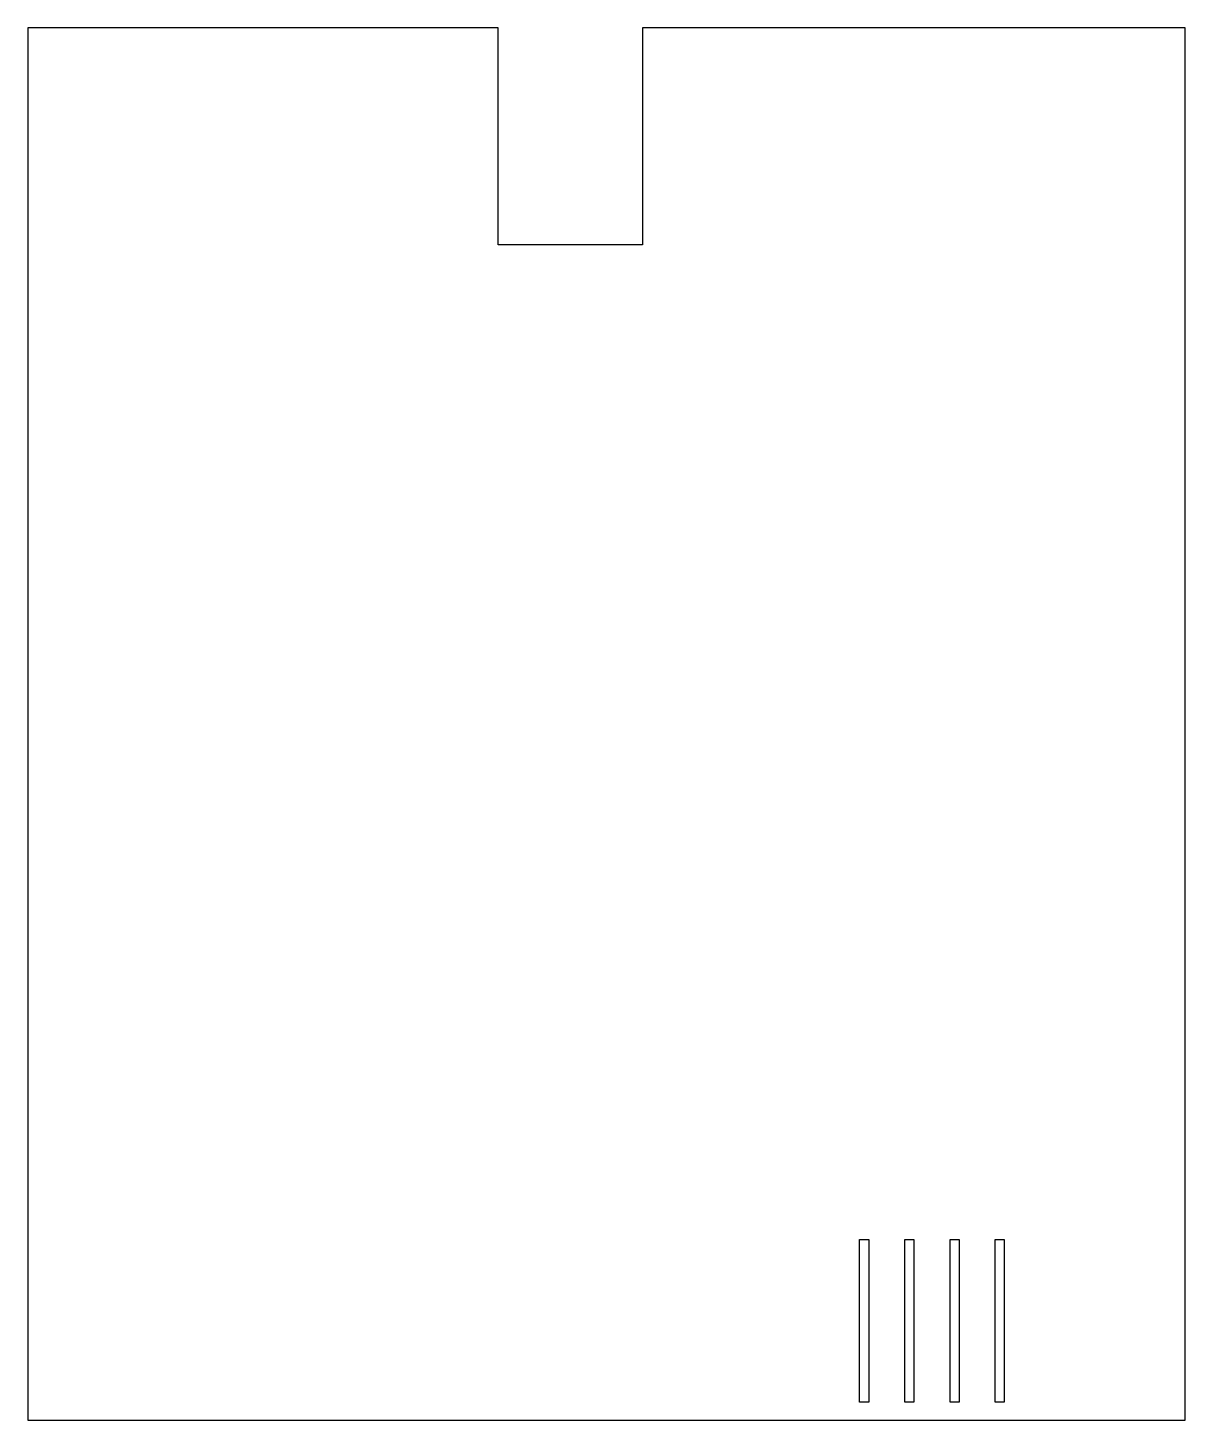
# Model space of a CAD drawing. Header units: inches. Extents: x 0 to 16, y 0 to 19.2.
import ezdxf

# ---------------------------------------------------------------- set-up
doc = ezdxf.new("R2010")
doc.units = ezdxf.units.IN
doc.header["$MEASUREMENT"] = 0

msp = doc.modelspace()

# ---------------------------------------------------------------- linework, layer by layer
for points in [[(0, 0), (16, 0), (16, 19.25), (8.5, 19.25), (8.5, 16.25), (6.5, 16.25), (6.5, 19.25), (0, 19.25)], [(11.625, 0.25), (11.5, 0.25), (11.5, 2.5), (11.625, 2.5)], [(12.125, 2.5), (12.25, 2.5), (12.25, 0.25), (12.125, 0.25)], [(12.75, 2.5), (12.875, 2.5), (12.875, 0.25), (12.75, 0.25)], [(13.375, 0.25), (13.375, 2.5), (13.5, 2.5), (13.5, 0.25)]]:
    msp.add_lwpolyline(points, close=True)

doc.saveas('drawing.dxf')
